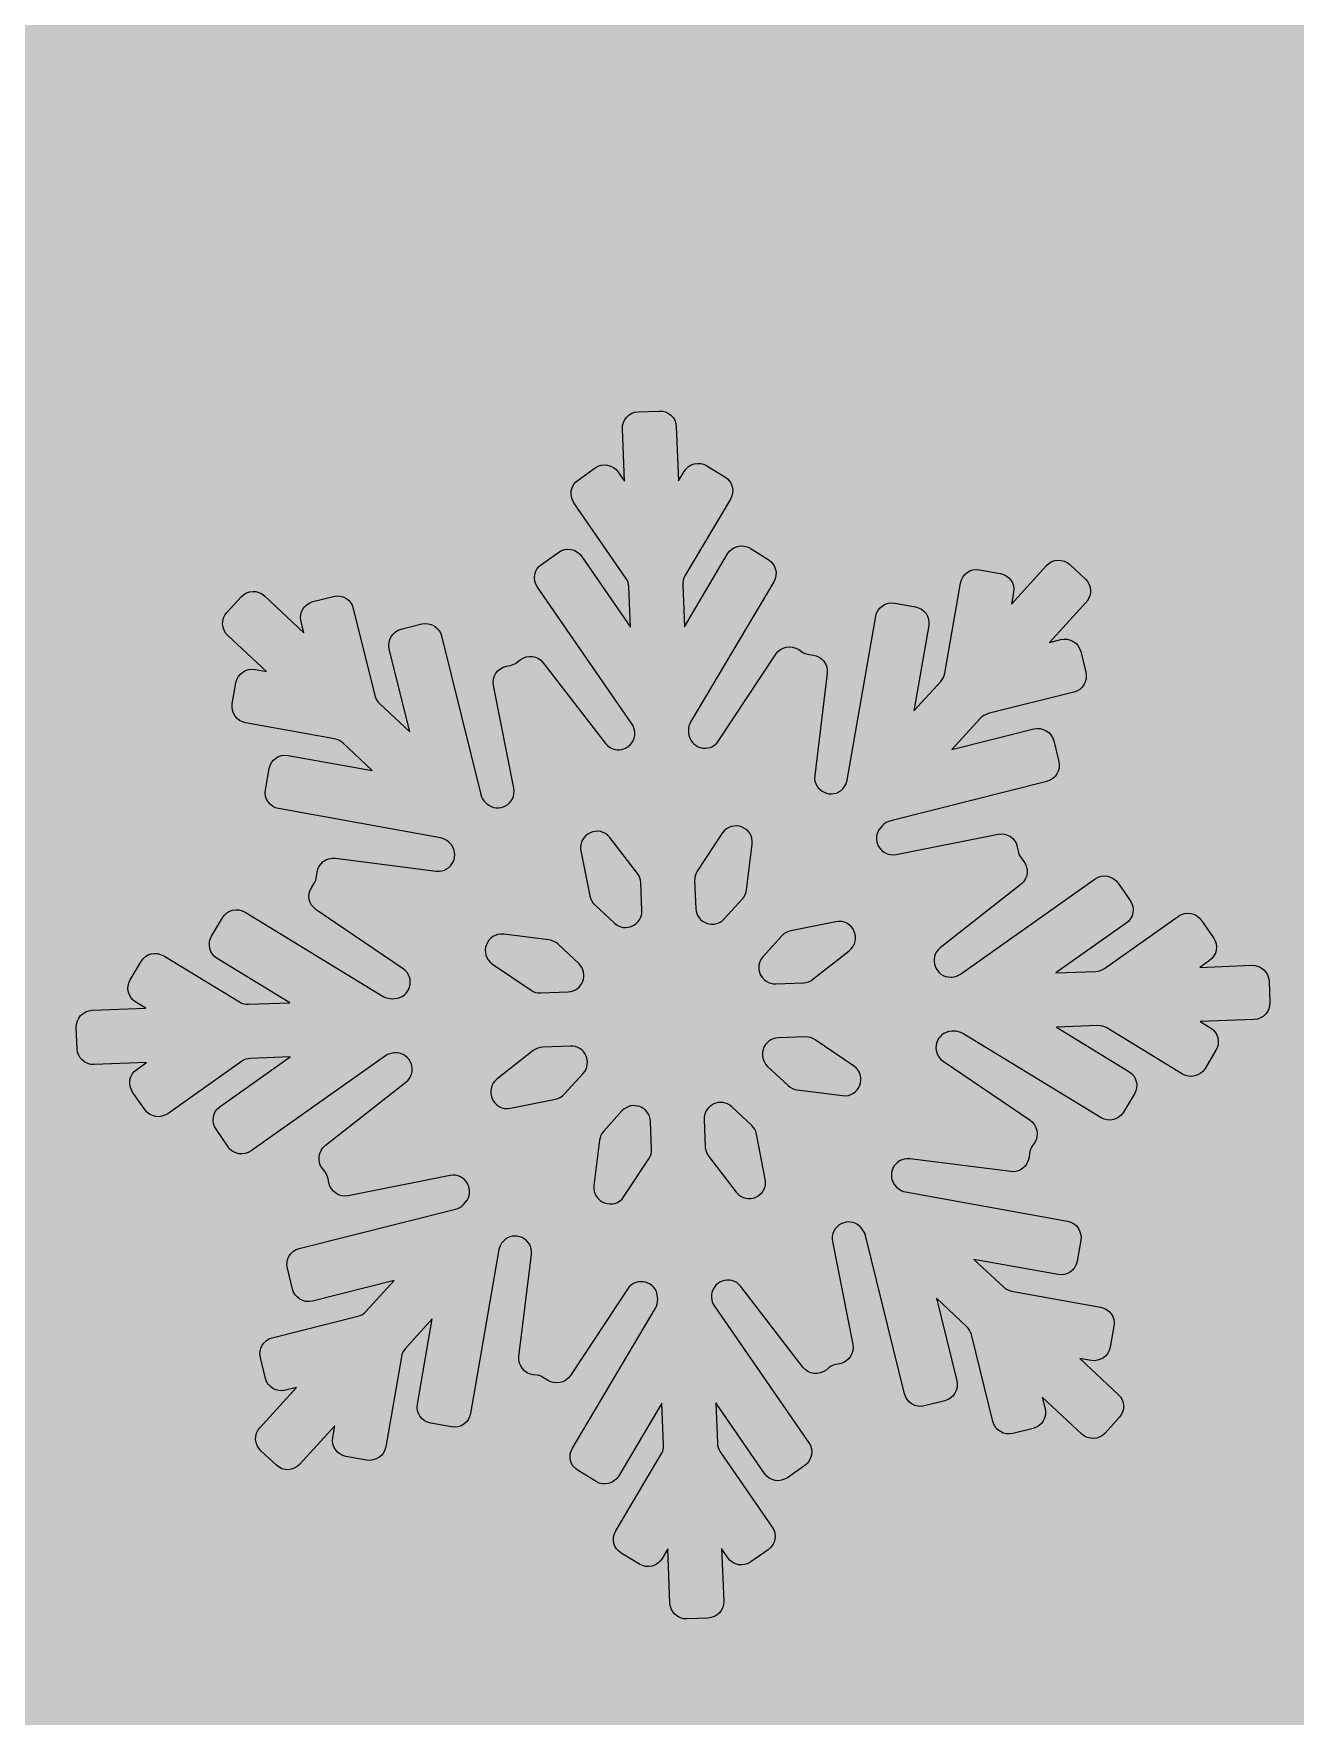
# Model space of a CAD drawing. Header units: millimetres. Extents: x 7 to 184, y -113 to -15.
# Drawn here: x 114.58 to 125.89, y -58.55 to -43.47 of the extents above; entities that cross this region are included whole.
import ezdxf

# ---------------------------------------------------------------- set-up
doc = ezdxf.new("R2010")
doc.units = ezdxf.units.MM
doc.header["$MEASUREMENT"] = 0
doc.layers.add('engraving', color=7, linetype='Continuous')
doc.layers.add('Layer 1', color=7, linetype='Continuous')

msp = doc.modelspace()

# ---------------------------------------------------------------- hatches: boundary and pattern name
at = {"layer": 'Layer 1'}
h = msp.add_hatch(color=2, dxfattribs=at)
h.dxf.hatch_style = 2
edge = h.paths.add_edge_path()
edge.add_spline(control_points=[(180.995, -53.469), (178.767, -48.299), (175.73, -43.788), (171.88, -39.938), (168.03, -36.088), (163.518, -33.05), (158.349, -30.823), (155.446, -29.574), (152.43, -28.675), (149.302, -28.126), (148.522, -26.725), (147.075, -25.741), (145.396, -25.613), (146.901, -24.497), (147.881, -22.714), (147.881, -20.697), (147.881, -17.317), (145.14, -14.576), (141.76, -14.576), (138.38, -14.576), (135.639, -17.317), (135.639, -20.697), (135.639, -22.714), (136.619, -24.497), (138.124, -25.613), (136.445, -25.741), (134.998, -26.725), (134.218, -28.126), (131.089, -28.675), (128.074, -29.574), (125.173, -30.823), (120.001, -33.05), (115.491, -36.088), (111.642, -39.938), (107.792, -43.788), (104.753, -48.299), (102.526, -53.469), (100.299, -58.64), (99.186, -64.169), (99.186, -70.057), (99.186, -75.945), (100.299, -81.476), (102.526, -86.645), (104.753, -91.817), (107.792, -96.327), (111.642, -100.176), (115.491, -104.026), (120.001, -107.066), (125.173, -109.291), (130.342, -111.517), (135.873, -112.632), (141.761, -112.632), (147.648, -112.632), (153.178, -111.517), (158.349, -109.291), (163.518, -107.066), (168.03, -104.026), (171.88, -100.176), (175.73, -96.327), (178.767, -91.817), (180.995, -86.645), (183.221, -81.476), (184.335, -75.945), (184.335, -70.057), (184.335, -64.169), (183.221, -58.64), (180.995, -53.469)], knot_values=[0, 0, 0, 0, 1, 1, 1, 2, 2, 2, 3, 3, 3, 4, 4, 4, 5, 5, 5, 6, 6, 6, 7, 7, 7, 8, 8, 8, 9, 9, 9, 10, 10, 10, 11, 11, 11, 12, 12, 12, 13, 13, 13, 14, 14, 14, 15, 15, 15, 16, 16, 16, 17, 17, 17, 18, 18, 18, 19, 19, 19, 20, 20, 20, 21, 21, 21, 22, 22, 22, 22], degree=3, periodic=1)
edge = h.paths.add_edge_path()
edge.add_spline(control_points=[(137.953, -20.697), (137.953, -18.598), (139.661, -16.89), (141.76, -16.89), (143.86, -16.89), (145.567, -18.598), (145.567, -20.697), (145.567, -22.796), (143.86, -24.504), (141.76, -24.504), (139.661, -24.504), (137.953, -22.796), (137.953, -20.697)], knot_values=[0, 0, 0, 0, 1, 1, 1, 2, 2, 2, 3, 3, 3, 4, 4, 4, 4], degree=3, periodic=1)
edge = h.paths.add_edge_path()
edge.add_spline(control_points=[(158.575, -76.964), (157.631, -79.154), (156.368, -81.06), (154.782, -82.682), (153.197, -84.307), (151.309, -85.589), (149.121, -86.532), (146.93, -87.476), (144.591, -87.947), (142.1, -87.947), (139.609, -87.947), (137.268, -87.476), (135.08, -86.532), (132.89, -85.589), (130.984, -84.307), (129.362, -82.682), (127.738, -81.06), (126.455, -79.154), (125.512, -76.964), (124.567, -74.776), (124.097, -72.435), (124.097, -69.944), (124.097, -67.453), (124.567, -65.114), (125.512, -62.924), (126.455, -60.735), (127.738, -58.847), (129.362, -57.262), (130.984, -55.677), (132.89, -54.414), (135.08, -53.469), (137.268, -52.526), (139.609, -52.053), (142.1, -52.053), (144.591, -52.053), (146.93, -52.526), (149.121, -53.469), (151.309, -54.414), (153.197, -55.677), (154.782, -57.262), (156.368, -58.847), (157.631, -60.735), (158.575, -62.924), (159.518, -65.114), (159.99, -67.453), (159.99, -69.944), (159.99, -72.435), (159.518, -74.776), (158.575, -76.964)], knot_values=[0, 0, 0, 0, 1, 1, 1, 2, 2, 2, 3, 3, 3, 4, 4, 4, 5, 5, 5, 6, 6, 6, 7, 7, 7, 8, 8, 8, 9, 9, 9, 10, 10, 10, 11, 11, 11, 12, 12, 12, 13, 13, 13, 14, 14, 14, 15, 15, 15, 16, 16, 16, 16], degree=3, periodic=1)

# ---------------------------------------------------------------- linework, layer by layer
at = {"layer": 'engraving', "lineweight": 0}
for points, knots in [([(125.655, -51.959), (125.651, -51.878), (125.583, -51.815), (125.502, -51.818), (125.502, -51.818), (125.035, -51.836), (125.035, -51.836), (125.035, -51.836), (125.121, -51.775), (125.121, -51.775), (125.187, -51.729), (125.203, -51.638), (125.157, -51.572), (125.157, -51.572), (125.049, -51.415), (125.049, -51.415), (125.002, -51.347), (124.91, -51.331), (124.843, -51.378), (124.843, -51.378), (124.181, -51.846), (124.181, -51.846), (124.158, -51.862), (124.13, -51.872), (124.102, -51.873), (124.102, -51.873), (123.745, -51.886), (123.745, -51.886), (123.745, -51.886), (124.375, -51.441), (124.375, -51.441), (124.44, -51.395), (124.457, -51.304), (124.411, -51.238), (124.411, -51.238), (124.302, -51.081), (124.302, -51.081), (124.255, -51.014), (124.163, -50.997), (124.096, -51.044), (124.096, -51.044), (122.891, -51.896), (122.891, -51.896), (122.868, -51.912), (122.84, -51.922), (122.812, -51.923), (122.812, -51.923), (122.805, -51.923), (122.805, -51.923), (122.663, -51.928), (122.597, -51.749), (122.708, -51.661), (122.708, -51.661), (123.432, -51.091), (123.432, -51.091), (123.495, -51.042), (123.506, -50.95), (123.457, -50.887), (123.457, -50.887), (123.434, -50.856), (123.434, -50.856), (123.42, -50.838), (123.411, -50.817), (123.406, -50.795), (123.406, -50.795), (123.399, -50.758), (123.399, -50.758), (123.383, -50.679), (123.306, -50.627), (123.226, -50.643), (123.226, -50.643), (122.313, -50.825), (122.313, -50.825), (122.174, -50.852), (122.08, -50.686), (122.176, -50.582), (122.176, -50.582), (122.191, -50.565), (122.191, -50.565), (122.211, -50.544), (122.236, -50.529), (122.264, -50.522), (122.264, -50.522), (123.664, -50.17), (123.664, -50.17), (123.742, -50.151), (123.79, -50.071), (123.771, -49.993), (123.771, -49.993), (123.725, -49.806), (123.725, -49.806), (123.705, -49.728), (123.625, -49.68), (123.546, -49.699), (123.546, -49.699), (122.813, -49.883), (122.813, -49.883), (122.813, -49.883), (123.066, -49.607), (123.066, -49.607), (123.085, -49.585), (123.111, -49.57), (123.139, -49.563), (123.139, -49.563), (123.906, -49.371), (123.906, -49.371), (123.984, -49.351), (124.032, -49.271), (124.013, -49.193), (124.013, -49.193), (123.967, -49.007), (123.967, -49.007), (123.947, -48.928), (123.867, -48.88), (123.788, -48.9), (123.788, -48.9), (123.688, -48.925), (123.688, -48.925), (123.688, -48.925), (124.017, -48.564), (124.017, -48.564), (124.071, -48.505), (124.068, -48.413), (124.009, -48.358), (124.009, -48.358), (123.87, -48.228), (123.87, -48.228), (123.81, -48.172), (123.716, -48.176), (123.661, -48.236), (123.661, -48.236), (123.347, -48.581), (123.347, -48.581), (123.347, -48.581), (123.365, -48.478), (123.365, -48.478), (123.379, -48.398), (123.326, -48.322), (123.246, -48.308), (123.246, -48.308), (123.06, -48.274), (123.06, -48.274), (122.98, -48.26), (122.904, -48.313), (122.89, -48.394), (122.89, -48.394), (122.749, -49.201), (122.749, -49.201), (122.744, -49.229), (122.732, -49.254), (122.713, -49.275), (122.713, -49.275), (122.472, -49.539), (122.472, -49.539), (122.472, -49.539), (122.605, -48.775), (122.605, -48.775), (122.619, -48.696), (122.566, -48.62), (122.486, -48.606), (122.486, -48.606), (122.301, -48.572), (122.301, -48.572), (122.22, -48.558), (122.144, -48.611), (122.13, -48.691), (122.13, -48.691), (121.874, -50.16), (121.874, -50.16), (121.869, -50.187), (121.857, -50.213), (121.838, -50.234), (121.838, -50.234), (121.838, -50.234), (121.838, -50.234), (121.742, -50.339), (121.566, -50.259), (121.584, -50.117), (121.584, -50.117), (121.695, -49.202), (121.695, -49.202), (121.705, -49.122), (121.648, -49.049), (121.568, -49.039), (121.568, -49.039), (121.533, -49.034), (121.533, -49.034), (121.51, -49.031), (121.488, -49.023), (121.469, -49.01), (121.469, -49.01), (121.44, -48.99), (121.44, -48.99), (121.372, -48.945), (121.28, -48.963), (121.235, -49.031), (121.235, -49.031), (120.722, -49.807), (120.722, -49.807), (120.644, -49.926), (120.459, -49.874), (120.453, -49.732), (120.453, -49.732), (120.452, -49.716), (120.452, -49.716), (120.451, -49.687), (120.458, -49.659), (120.473, -49.635), (120.473, -49.635), (121.216, -48.381), (121.216, -48.381), (121.257, -48.312), (121.235, -48.223), (121.166, -48.181), (121.166, -48.181), (121.004, -48.082), (121.004, -48.082), (120.934, -48.04), (120.843, -48.063), (120.802, -48.133), (120.802, -48.133), (120.415, -48.785), (120.415, -48.785), (120.415, -48.785), (120.4, -48.41), (120.4, -48.41), (120.398, -48.381), (120.406, -48.353), (120.42, -48.329), (120.42, -48.329), (120.828, -47.641), (120.828, -47.641), (120.869, -47.572), (120.847, -47.483), (120.778, -47.441), (120.778, -47.441), (120.616, -47.342), (120.616, -47.342), (120.546, -47.3), (120.455, -47.322), (120.413, -47.393), (120.413, -47.393), (120.362, -47.479), (120.362, -47.479), (120.362, -47.479), (120.342, -46.992), (120.342, -46.992), (120.339, -46.911), (120.271, -46.848), (120.19, -46.852), (120.19, -46.852), (120.001, -46.859), (120.001, -46.859), (119.92, -46.862), (119.857, -46.93), (119.86, -47.011), (119.86, -47.011), (119.879, -47.481), (119.879, -47.481), (119.879, -47.481), (119.822, -47.399), (119.822, -47.399), (119.776, -47.331), (119.683, -47.315), (119.617, -47.362), (119.617, -47.362), (119.462, -47.471), (119.462, -47.471), (119.396, -47.518), (119.38, -47.609), (119.426, -47.675), (119.426, -47.675), (119.892, -48.349), (119.892, -48.349), (119.908, -48.372), (119.917, -48.399), (119.918, -48.426), (119.918, -48.426), (119.932, -48.787), (119.932, -48.787), (119.932, -48.787), (119.494, -48.153), (119.494, -48.153), (119.448, -48.086), (119.356, -48.07), (119.289, -48.117), (119.289, -48.117), (119.134, -48.226), (119.134, -48.226), (119.068, -48.272), (119.052, -48.363), (119.098, -48.429), (119.098, -48.429), (119.945, -49.654), (119.945, -49.654), (119.96, -49.677), (119.969, -49.704), (119.971, -49.732), (119.971, -49.732), (119.971, -49.734), (119.971, -49.734), (119.976, -49.877), (119.795, -49.943), (119.708, -49.83), (119.708, -49.83), (119.151, -49.107), (119.151, -49.107), (119.101, -49.042), (119.008, -49.031), (118.944, -49.081), (118.944, -49.081), (118.916, -49.103), (118.916, -49.103), (118.898, -49.117), (118.877, -49.127), (118.854, -49.131), (118.854, -49.131), (118.82, -49.138), (118.82, -49.138), (118.74, -49.154), (118.689, -49.231), (118.704, -49.311), (118.704, -49.311), (118.886, -50.232), (118.886, -50.232), (118.914, -50.372), (118.746, -50.465), (118.642, -50.368), (118.642, -50.368), (118.633, -50.359), (118.633, -50.359), (118.612, -50.34), (118.597, -50.315), (118.591, -50.287), (118.591, -50.287), (118.239, -48.867), (118.239, -48.867), (118.22, -48.788), (118.14, -48.74), (118.061, -48.76), (118.061, -48.76), (117.878, -48.806), (117.878, -48.806), (117.8, -48.826), (117.752, -48.905), (117.771, -48.984), (117.771, -48.984), (117.955, -49.725), (117.955, -49.725), (117.955, -49.725), (117.683, -49.472), (117.683, -49.472), (117.662, -49.452), (117.648, -49.427), (117.641, -49.4), (117.641, -49.4), (117.448, -48.62), (117.448, -48.62), (117.429, -48.542), (117.349, -48.494), (117.27, -48.513), (117.27, -48.513), (117.087, -48.559), (117.087, -48.559), (117.009, -48.579), (116.961, -48.658), (116.98, -48.737), (116.98, -48.737), (117.005, -48.838), (117.005, -48.838), (117.005, -48.838), (116.653, -48.508), (116.653, -48.508), (116.593, -48.452), (116.499, -48.456), (116.444, -48.516), (116.444, -48.516), (116.316, -48.657), (116.316, -48.657), (116.262, -48.716), (116.265, -48.808), (116.324, -48.863), (116.324, -48.863), (116.669, -49.185), (116.669, -49.185), (116.669, -49.185), (116.568, -49.167), (116.568, -49.167), (116.488, -49.153), (116.411, -49.206), (116.397, -49.286), (116.397, -49.286), (116.364, -49.475), (116.364, -49.475), (116.351, -49.555), (116.404, -49.63), (116.483, -49.645), (116.483, -49.645), (117.28, -49.789), (117.28, -49.789), (117.308, -49.794), (117.334, -49.807), (117.354, -49.826), (117.354, -49.826), (117.618, -50.073), (117.618, -50.073), (117.618, -50.073), (116.864, -49.937), (116.864, -49.937), (116.784, -49.922), (116.708, -49.976), (116.694, -50.056), (116.694, -50.056), (116.661, -50.245), (116.661, -50.245), (116.647, -50.324), (116.7, -50.4), (116.779, -50.414), (116.779, -50.414), (118.23, -50.677), (118.23, -50.677), (118.258, -50.682), (118.283, -50.695), (118.304, -50.714), (118.304, -50.714), (118.311, -50.72), (118.311, -50.72), (118.415, -50.818), (118.333, -50.991), (118.192, -50.973), (118.192, -50.973), (117.288, -50.858), (117.288, -50.858), (117.207, -50.848), (117.134, -50.906), (117.124, -50.986), (117.124, -50.986), (117.12, -51.023), (117.12, -51.023), (117.117, -51.046), (117.109, -51.068), (117.096, -51.087), (117.096, -51.087), (117.076, -51.118), (117.076, -51.118), (117.031, -51.185), (117.049, -51.275), (117.116, -51.32), (117.116, -51.32), (117.894, -51.848), (117.894, -51.848), (118.012, -51.928), (117.959, -52.111), (117.818, -52.116), (117.818, -52.116), (117.799, -52.117), (117.799, -52.117), (117.77, -52.118), (117.742, -52.111), (117.717, -52.096), (117.717, -52.096), (116.479, -51.342), (116.479, -51.342), (116.409, -51.299), (116.318, -51.322), (116.277, -51.392), (116.277, -51.392), (116.179, -51.556), (116.179, -51.556), (116.138, -51.625), (116.161, -51.715), (116.229, -51.756), (116.229, -51.756), (116.88, -52.153), (116.88, -52.153), (116.88, -52.153), (116.509, -52.167), (116.509, -52.167), (116.48, -52.168), (116.452, -52.161), (116.427, -52.146), (116.427, -52.146), (115.749, -51.733), (115.749, -51.733), (115.679, -51.69), (115.588, -51.713), (115.546, -51.783), (115.546, -51.783), (115.449, -51.947), (115.449, -51.947), (115.408, -52.016), (115.43, -52.105), (115.499, -52.147), (115.499, -52.147), (115.59, -52.203), (115.59, -52.203), (115.59, -52.203), (115.107, -52.221), (115.107, -52.221), (115.026, -52.225), (114.963, -52.293), (114.966, -52.374), (114.966, -52.374), (114.974, -52.566), (114.974, -52.566), (114.977, -52.647), (115.045, -52.71), (115.126, -52.707), (115.126, -52.707), (115.594, -52.689), (115.594, -52.689), (115.594, -52.689), (115.507, -52.75), (115.507, -52.75), (115.441, -52.796), (115.425, -52.887), (115.471, -52.953), (115.471, -52.953), (115.58, -53.11), (115.58, -53.11), (115.626, -53.178), (115.718, -53.194), (115.785, -53.147), (115.785, -53.147), (116.447, -52.679), (116.447, -52.679), (116.471, -52.663), (116.498, -52.653), (116.526, -52.652), (116.526, -52.652), (116.884, -52.639), (116.884, -52.639), (116.884, -52.639), (116.254, -53.083), (116.254, -53.083), (116.188, -53.13), (116.172, -53.221), (116.218, -53.287), (116.218, -53.287), (116.326, -53.444), (116.326, -53.444), (116.373, -53.511), (116.465, -53.528), (116.532, -53.481), (116.532, -53.481), (117.737, -52.629), (117.737, -52.629), (117.761, -52.613), (117.788, -52.603), (117.816, -52.602), (117.816, -52.602), (117.823, -52.602), (117.823, -52.602), (117.965, -52.597), (118.032, -52.776), (117.92, -52.864), (117.92, -52.864), (117.197, -53.433), (117.197, -53.433), (117.134, -53.483), (117.122, -53.575), (117.171, -53.638), (117.171, -53.638), (117.195, -53.669), (117.195, -53.669), (117.208, -53.687), (117.218, -53.707), (117.222, -53.73), (117.222, -53.73), (117.23, -53.767), (117.23, -53.767), (117.245, -53.846), (117.323, -53.898), (117.402, -53.882), (117.402, -53.882), (118.315, -53.7), (118.315, -53.7), (118.454, -53.673), (118.548, -53.839), (118.452, -53.943), (118.452, -53.943), (118.437, -53.96), (118.437, -53.96), (118.418, -53.981), (118.393, -53.996), (118.365, -54.003), (118.365, -54.003), (116.964, -54.355), (116.964, -54.355), (116.886, -54.374), (116.838, -54.454), (116.858, -54.532), (116.858, -54.532), (116.904, -54.718), (116.904, -54.718), (116.923, -54.797), (117.003, -54.845), (117.082, -54.826), (117.082, -54.826), (117.815, -54.642), (117.815, -54.642), (117.815, -54.642), (117.562, -54.918), (117.562, -54.918), (117.543, -54.94), (117.518, -54.955), (117.49, -54.962), (117.49, -54.962), (116.722, -55.154), (116.722, -55.154), (116.644, -55.174), (116.596, -55.254), (116.616, -55.332), (116.616, -55.332), (116.662, -55.518), (116.662, -55.518), (116.681, -55.597), (116.761, -55.645), (116.84, -55.625), (116.84, -55.625), (116.94, -55.6), (116.94, -55.6), (116.94, -55.6), (116.611, -55.961), (116.611, -55.961), (116.557, -56.02), (116.561, -56.112), (116.62, -56.167), (116.62, -56.167), (116.759, -56.297), (116.759, -56.297), (116.818, -56.353), (116.912, -56.349), (116.967, -56.289), (116.967, -56.289), (117.282, -55.944), (117.282, -55.944), (117.282, -55.944), (117.264, -56.047), (117.264, -56.047), (117.25, -56.127), (117.303, -56.203), (117.382, -56.217), (117.382, -56.217), (117.568, -56.251), (117.568, -56.251), (117.648, -56.265), (117.725, -56.212), (117.739, -56.131), (117.739, -56.131), (117.879, -55.324), (117.879, -55.324), (117.884, -55.296), (117.897, -55.27), (117.916, -55.25), (117.916, -55.25), (118.156, -54.986), (118.156, -54.986), (118.156, -54.986), (118.023, -55.75), (118.023, -55.75), (118.01, -55.829), (118.062, -55.905), (118.142, -55.919), (118.142, -55.919), (118.328, -55.953), (118.328, -55.953), (118.408, -55.967), (118.485, -55.914), (118.498, -55.834), (118.498, -55.834), (118.754, -54.365), (118.754, -54.365), (118.759, -54.337), (118.771, -54.312), (118.79, -54.291), (118.79, -54.291), (118.79, -54.291), (118.79, -54.291), (118.887, -54.186), (119.062, -54.266), (119.045, -54.408), (119.045, -54.408), (118.933, -55.323), (118.933, -55.323), (118.924, -55.403), (118.98, -55.476), (119.061, -55.486), (119.061, -55.486), (119.096, -55.491), (119.096, -55.491), (119.119, -55.493), (119.14, -55.502), (119.16, -55.515), (119.16, -55.515), (119.189, -55.534), (119.189, -55.534), (119.256, -55.58), (119.349, -55.562), (119.394, -55.494), (119.394, -55.494), (119.906, -54.718), (119.906, -54.718), (119.985, -54.599), (120.17, -54.651), (120.175, -54.793), (120.175, -54.793), (120.176, -54.81), (120.176, -54.81), (120.177, -54.838), (120.17, -54.866), (120.156, -54.89), (120.156, -54.89), (119.412, -56.144), (119.412, -56.144), (119.371, -56.213), (119.393, -56.302), (119.462, -56.344), (119.462, -56.344), (119.624, -56.443), (119.624, -56.443), (119.694, -56.485), (119.785, -56.462), (119.827, -56.392), (119.827, -56.392), (120.214, -55.74), (120.214, -55.74), (120.214, -55.74), (120.229, -56.115), (120.229, -56.115), (120.23, -56.143), (120.223, -56.172), (120.208, -56.196), (120.208, -56.196), (119.801, -56.884), (119.801, -56.884), (119.759, -56.953), (119.782, -57.042), (119.85, -57.084), (119.85, -57.084), (120.012, -57.183), (120.012, -57.183), (120.082, -57.225), (120.173, -57.203), (120.215, -57.132), (120.215, -57.132), (120.266, -57.046), (120.266, -57.046), (120.266, -57.046), (120.286, -57.533), (120.286, -57.533), (120.289, -57.614), (120.358, -57.677), (120.438, -57.673), (120.438, -57.673), (120.627, -57.666), (120.627, -57.666), (120.708, -57.663), (120.771, -57.595), (120.768, -57.514), (120.768, -57.514), (120.749, -57.043), (120.749, -57.043), (120.749, -57.043), (120.806, -57.126), (120.806, -57.126), (120.853, -57.194), (120.945, -57.21), (121.012, -57.163), (121.012, -57.163), (121.166, -57.054), (121.166, -57.054), (121.232, -57.007), (121.248, -56.916), (121.202, -56.85), (121.202, -56.85), (120.737, -56.176), (120.737, -56.176), (120.721, -56.153), (120.712, -56.126), (120.711, -56.099), (120.711, -56.099), (120.696, -55.738), (120.696, -55.738), (120.696, -55.738), (121.134, -56.372), (121.134, -56.372), (121.18, -56.439), (121.273, -56.455), (121.34, -56.408), (121.34, -56.408), (121.494, -56.299), (121.494, -56.299), (121.56, -56.252), (121.576, -56.162), (121.53, -56.095), (121.53, -56.095), (120.684, -54.871), (120.684, -54.871), (120.668, -54.848), (120.659, -54.821), (120.658, -54.793), (120.658, -54.793), (120.658, -54.791), (120.658, -54.791), (120.652, -54.648), (120.833, -54.582), (120.921, -54.695), (120.921, -54.695), (121.477, -55.418), (121.477, -55.418), (121.527, -55.483), (121.62, -55.494), (121.685, -55.444), (121.685, -55.444), (121.712, -55.422), (121.712, -55.422), (121.73, -55.408), (121.752, -55.398), (121.774, -55.394), (121.774, -55.394), (121.809, -55.387), (121.809, -55.387), (121.888, -55.371), (121.94, -55.294), (121.924, -55.214), (121.924, -55.214), (121.742, -54.293), (121.742, -54.293), (121.715, -54.153), (121.883, -54.06), (121.987, -54.157), (121.987, -54.157), (121.996, -54.166), (121.996, -54.166), (122.016, -54.185), (122.031, -54.21), (122.038, -54.238), (122.038, -54.238), (122.389, -55.658), (122.389, -55.658), (122.409, -55.736), (122.488, -55.785), (122.567, -55.765), (122.567, -55.765), (122.75, -55.719), (122.75, -55.719), (122.829, -55.699), (122.876, -55.62), (122.857, -55.541), (122.857, -55.541), (122.674, -54.8), (122.674, -54.8), (122.674, -54.8), (122.945, -55.053), (122.945, -55.053), (122.966, -55.073), (122.981, -55.098), (122.987, -55.125), (122.987, -55.125), (123.18, -55.905), (123.18, -55.905), (123.2, -55.984), (123.28, -56.032), (123.359, -56.012), (123.359, -56.012), (123.541, -55.966), (123.541, -55.966), (123.62, -55.946), (123.668, -55.867), (123.648, -55.788), (123.648, -55.788), (123.623, -55.687), (123.623, -55.687), (123.623, -55.687), (123.976, -56.017), (123.976, -56.017), (124.036, -56.073), (124.129, -56.069), (124.185, -56.009), (124.185, -56.009), (124.313, -55.868), (124.313, -55.868), (124.367, -55.809), (124.363, -55.717), (124.304, -55.662), (124.304, -55.662), (123.96, -55.34), (123.96, -55.34), (123.96, -55.34), (124.06, -55.358), (124.06, -55.358), (124.14, -55.372), (124.217, -55.319), (124.231, -55.239), (124.231, -55.239), (124.264, -55.05), (124.264, -55.05), (124.278, -54.97), (124.225, -54.894), (124.145, -54.88), (124.145, -54.88), (123.348, -54.736), (123.348, -54.736), (123.32, -54.731), (123.295, -54.718), (123.274, -54.699), (123.274, -54.699), (123.01, -54.452), (123.01, -54.452), (123.01, -54.452), (123.764, -54.588), (123.764, -54.588), (123.844, -54.603), (123.921, -54.549), (123.935, -54.469), (123.935, -54.469), (123.968, -54.28), (123.968, -54.28), (123.982, -54.201), (123.929, -54.125), (123.849, -54.111), (123.849, -54.111), (122.398, -53.848), (122.398, -53.848), (122.371, -53.843), (122.345, -53.83), (122.324, -53.811), (122.324, -53.811), (122.317, -53.804), (122.317, -53.804), (122.213, -53.707), (122.295, -53.534), (122.436, -53.552), (122.436, -53.552), (123.34, -53.666), (123.34, -53.666), (123.421, -53.677), (123.494, -53.619), (123.504, -53.539), (123.504, -53.539), (123.509, -53.501), (123.509, -53.501), (123.512, -53.479), (123.52, -53.457), (123.532, -53.438), (123.532, -53.438), (123.553, -53.407), (123.553, -53.407), (123.597, -53.34), (123.579, -53.25), (123.513, -53.205), (123.513, -53.205), (122.734, -52.677), (122.734, -52.677), (122.617, -52.597), (122.669, -52.414), (122.811, -52.409), (122.811, -52.409), (122.829, -52.408), (122.829, -52.408), (122.858, -52.407), (122.886, -52.414), (122.911, -52.429), (122.911, -52.429), (124.149, -53.183), (124.149, -53.183), (124.219, -53.226), (124.31, -53.203), (124.352, -53.133), (124.352, -53.133), (124.449, -52.969), (124.449, -52.969), (124.49, -52.9), (124.468, -52.81), (124.399, -52.769), (124.399, -52.769), (123.749, -52.372), (123.749, -52.372), (123.749, -52.372), (124.119, -52.358), (124.119, -52.358), (124.148, -52.357), (124.177, -52.364), (124.201, -52.379), (124.201, -52.379), (124.879, -52.792), (124.879, -52.792), (124.949, -52.835), (125.04, -52.812), (125.082, -52.742), (125.082, -52.742), (125.179, -52.578), (125.179, -52.578), (125.22, -52.509), (125.198, -52.419), (125.129, -52.377), (125.129, -52.377), (125.039, -52.322), (125.039, -52.322), (125.039, -52.322), (125.521, -52.304), (125.521, -52.304), (125.602, -52.3), (125.665, -52.232), (125.662, -52.151), (125.662, -52.151), (125.655, -51.959), (125.655, -51.959)], [0, 0, 0, 0, 1, 1, 1, 2, 2, 2, 3, 3, 3, 4, 4, 4, 5, 5, 5, 6, 6, 6, 7, 7, 7, 8, 8, 8, 9, 9, 9, 10, 10, 10, 11, 11, 11, 12, 12, 12, 13, 13, 13, 14, 14, 14, 15, 15, 15, 16, 16, 16, 17, 17, 17, 18, 18, 18, 19, 19, 19, 20, 20, 20, 21, 21, 21, 22, 22, 22, 23, 23, 23, 24, 24, 24, 25, 25, 25, 26, 26, 26, 27, 27, 27, 28, 28, 28, 29, 29, 29, 30, 30, 30, 31, 31, 31, 32, 32, 32, 33, 33, 33, 34, 34, 34, 35, 35, 35, 36, 36, 36, 37, 37, 37, 38, 38, 38, 39, 39, 39, 40, 40, 40, 41, 41, 41, 42, 42, 42, 43, 43, 43, 44, 44, 44, 45, 45, 45, 46, 46, 46, 47, 47, 47, 48, 48, 48, 49, 49, 49, 50, 50, 50, 51, 51, 51, 52, 52, 52, 53, 53, 53, 54, 54, 54, 55, 55, 55, 56, 56, 56, 57, 57, 57, 58, 58, 58, 59, 59, 59, 60, 60, 60, 61, 61, 61, 62, 62, 62, 63, 63, 63, 64, 64, 64, 65, 65, 65, 66, 66, 66, 67, 67, 67, 68, 68, 68, 69, 69, 69, 70, 70, 70, 71, 71, 71, 72, 72, 72, 73, 73, 73, 74, 74, 74, 75, 75, 75, 76, 76, 76, 77, 77, 77, 78, 78, 78, 79, 79, 79, 80, 80, 80, 81, 81, 81, 82, 82, 82, 83, 83, 83, 84, 84, 84, 85, 85, 85, 86, 86, 86, 87, 87, 87, 88, 88, 88, 89, 89, 89, 90, 90, 90, 91, 91, 91, 92, 92, 92, 93, 93, 93, 94, 94, 94, 95, 95, 95, 96, 96, 96, 97, 97, 97, 98, 98, 98, 99, 99, 99, 100, 100, 100, 101, 101, 101, 102, 102, 102, 103, 103, 103, 104, 104, 104, 105, 105, 105, 106, 106, 106, 107, 107, 107, 108, 108, 108, 109, 109, 109, 110, 110, 110, 111, 111, 111, 112, 112, 112, 113, 113, 113, 114, 114, 114, 115, 115, 115, 116, 116, 116, 117, 117, 117, 118, 118, 118, 119, 119, 119, 120, 120, 120, 121, 121, 121, 122, 122, 122, 123, 123, 123, 124, 124, 124, 125, 125, 125, 126, 126, 126, 127, 127, 127, 128, 128, 128, 129, 129, 129, 130, 130, 130, 131, 131, 131, 132, 132, 132, 133, 133, 133, 134, 134, 134, 135, 135, 135, 136, 136, 136, 137, 137, 137, 138, 138, 138, 139, 139, 139, 140, 140, 140, 141, 141, 141, 142, 142, 142, 143, 143, 143, 144, 144, 144, 145, 145, 145, 146, 146, 146, 147, 147, 147, 148, 148, 148, 149, 149, 149, 150, 150, 150, 151, 151, 151, 152, 152, 152, 153, 153, 153, 154, 154, 154, 155, 155, 155, 156, 156, 156, 157, 157, 157, 158, 158, 158, 159, 159, 159, 160, 160, 160, 161, 161, 161, 162, 162, 162, 163, 163, 163, 164, 164, 164, 165, 165, 165, 166, 166, 166, 167, 167, 167, 168, 168, 168, 169, 169, 169, 170, 170, 170, 171, 171, 171, 172, 172, 172, 173, 173, 173, 174, 174, 174, 175, 175, 175, 176, 176, 176, 177, 177, 177, 178, 178, 178, 179, 179, 179, 180, 180, 180, 181, 181, 181, 182, 182, 182, 183, 183, 183, 184, 184, 184, 185, 185, 185, 186, 186, 186, 187, 187, 187, 188, 188, 188, 189, 189, 189, 190, 190, 190, 191, 191, 191, 192, 192, 192, 193, 193, 193, 194, 194, 194, 195, 195, 195, 196, 196, 196, 197, 197, 197, 198, 198, 198, 199, 199, 199, 200, 200, 200, 201, 201, 201, 202, 202, 202, 203, 203, 203, 204, 204, 204, 205, 205, 205, 206, 206, 206, 207, 207, 207, 208, 208, 208, 209, 209, 209, 210, 210, 210, 211, 211, 211, 212, 212, 212, 213, 213, 213, 214, 214, 214, 215, 215, 215, 216, 216, 216, 217, 217, 217, 218, 218, 218, 219, 219, 219, 220, 220, 220, 221, 221, 221, 222, 222, 222, 223, 223, 223, 224, 224, 224, 225, 225, 225, 226, 226, 226, 227, 227, 227, 228, 228, 228, 229, 229, 229, 230, 230, 230, 231, 231, 231, 232, 232, 232, 233, 233, 233, 234, 234, 234, 235, 235, 235, 236, 236, 236, 237, 237, 237, 238, 238, 238, 239, 239, 239, 240, 240, 240, 241, 241, 241, 242, 242, 242, 243, 243, 243, 244, 244, 244, 245, 245, 245, 246, 246, 246, 247, 247, 247, 248, 248, 248, 249, 249, 249, 250, 250, 250, 251, 251, 251, 252, 252, 252, 253, 253, 253, 254, 254, 254, 255, 255, 255, 256, 256, 256, 257, 257, 257, 258, 258, 258, 259, 259, 259, 260, 260, 260, 261, 261, 261, 262, 262, 262, 263, 263, 263, 264, 264, 264, 265, 265, 265, 266, 266, 266, 267, 267, 267, 268, 268, 268, 269, 269, 269, 270, 270, 270, 271, 271, 271, 272, 272, 272, 273, 273, 273, 274, 274, 274, 275, 275, 275, 276, 276, 276, 277, 277, 277, 278, 278, 278, 279, 279, 279, 280, 280, 280, 281, 281, 281, 282, 282, 282, 283, 283, 283, 284, 284, 284, 285, 285, 285, 286, 286, 286, 287, 287, 287, 288, 288, 288, 289, 289, 289, 290, 290, 290, 291, 291, 291, 292, 292, 292, 293, 293, 293, 294, 294, 294, 295, 295, 295, 296, 296, 296, 297, 297, 297, 298, 298, 298, 299, 299, 299, 300, 300, 300, 301, 301, 301, 302, 302, 302, 303, 303, 303, 304, 304, 304, 305, 305, 305, 306, 306, 306, 307, 307, 307, 308, 308, 308, 309, 309, 309, 310, 310, 310, 311, 311, 311, 312, 312, 312, 313, 313, 313, 314, 314, 314, 315, 315, 315, 316, 316, 316, 317, 317, 317, 318, 318, 318, 319, 319, 319, 320, 320, 320, 321, 321, 321, 322, 322, 322, 323, 323, 323, 324, 324, 324, 325, 325, 325, 326, 326, 326, 327, 327, 327, 328, 328, 328, 329, 329, 329, 330, 330, 330, 331, 331, 331, 332, 332, 332, 333, 333, 333, 334, 334, 334, 335, 335, 335, 336, 336, 336, 336]), ([(119.748, -50.674), (119.748, -50.674), (119.995, -50.994), (119.995, -50.994), (120.013, -51.018), (120.024, -51.047), (120.025, -51.078), (120.025, -51.078), (120.035, -51.326), (120.035, -51.326), (120.04, -51.457), (119.884, -51.529), (119.788, -51.439), (119.788, -51.439), (119.611, -51.274), (119.611, -51.274), (119.589, -51.253), (119.573, -51.225), (119.567, -51.195), (119.567, -51.195), (119.488, -50.792), (119.488, -50.792), (119.458, -50.64), (119.654, -50.552), (119.748, -50.674)], [0, 0, 0, 0, 1, 1, 1, 2, 2, 2, 3, 3, 3, 4, 4, 4, 5, 5, 5, 6, 6, 6, 7, 7, 7, 8, 8, 8, 8]), ([(120.517, -51.309), (120.517, -51.309), (120.507, -51.061), (120.507, -51.061), (120.506, -51.03), (120.514, -50.999), (120.531, -50.974), (120.531, -50.974), (120.755, -50.635), (120.755, -50.635), (120.84, -50.506), (121.042, -50.58), (121.023, -50.734), (121.023, -50.734), (120.973, -51.141), (120.973, -51.141), (120.97, -51.171), (120.957, -51.199), (120.936, -51.222), (120.936, -51.222), (120.772, -51.402), (120.772, -51.402), (120.684, -51.499), (120.522, -51.44), (120.517, -51.309)], [0, 0, 0, 0, 1, 1, 1, 2, 2, 2, 3, 3, 3, 4, 4, 4, 5, 5, 5, 6, 6, 6, 7, 7, 7, 8, 8, 8, 8]), ([(121.12, -51.738), (121.12, -51.738), (121.29, -51.553), (121.29, -51.553), (121.311, -51.53), (121.339, -51.514), (121.369, -51.508), (121.369, -51.508), (121.773, -51.427), (121.773, -51.427), (121.924, -51.397), (122.014, -51.591), (121.892, -51.687), (121.892, -51.687), (121.567, -51.943), (121.567, -51.943), (121.543, -51.962), (121.513, -51.973), (121.482, -51.974), (121.482, -51.974), (121.235, -51.984), (121.235, -51.984), (121.104, -51.989), (121.033, -51.834), (121.12, -51.738)], [0, 0, 0, 0, 1, 1, 1, 2, 2, 2, 3, 3, 3, 4, 4, 4, 5, 5, 5, 6, 6, 6, 7, 7, 7, 8, 8, 8, 8]), ([(119.041, -52.04), (119.041, -52.04), (118.696, -51.807), (118.696, -51.807), (118.568, -51.72), (118.644, -51.52), (118.797, -51.54), (118.797, -51.54), (119.201, -51.591), (119.201, -51.591), (119.232, -51.595), (119.261, -51.608), (119.283, -51.629), (119.283, -51.629), (119.468, -51.802), (119.468, -51.802), (119.563, -51.891), (119.503, -52.051), (119.373, -52.056), (119.373, -52.056), (119.129, -52.065), (119.129, -52.065), (119.097, -52.067), (119.066, -52.058), (119.041, -52.04)], [0, 0, 0, 0, 1, 1, 1, 2, 2, 2, 3, 3, 3, 4, 4, 4, 5, 5, 5, 6, 6, 6, 7, 7, 7, 8, 8, 8, 8]), ([(121.588, -52.485), (121.588, -52.485), (121.932, -52.718), (121.932, -52.718), (122.06, -52.805), (121.985, -53.005), (121.831, -52.985), (121.831, -52.985), (121.427, -52.934), (121.427, -52.934), (121.396, -52.93), (121.368, -52.917), (121.345, -52.896), (121.345, -52.896), (121.161, -52.723), (121.161, -52.723), (121.065, -52.634), (121.125, -52.474), (121.255, -52.469), (121.255, -52.469), (121.5, -52.459), (121.5, -52.459), (121.531, -52.458), (121.562, -52.467), (121.588, -52.485)], [0, 0, 0, 0, 1, 1, 1, 2, 2, 2, 3, 3, 3, 4, 4, 4, 5, 5, 5, 6, 6, 6, 7, 7, 7, 8, 8, 8, 8]), ([(119.508, -52.787), (119.508, -52.787), (119.339, -52.972), (119.339, -52.972), (119.318, -52.995), (119.29, -53.011), (119.259, -53.017), (119.259, -53.017), (118.856, -53.098), (118.856, -53.098), (118.704, -53.128), (118.615, -52.934), (118.736, -52.838), (118.736, -52.838), (119.061, -52.582), (119.061, -52.582), (119.086, -52.563), (119.116, -52.552), (119.146, -52.551), (119.146, -52.551), (119.394, -52.541), (119.394, -52.541), (119.524, -52.536), (119.596, -52.691), (119.508, -52.787)], [0, 0, 0, 0, 1, 1, 1, 2, 2, 2, 3, 3, 3, 4, 4, 4, 5, 5, 5, 6, 6, 6, 7, 7, 7, 8, 8, 8, 8]), ([(120.111, -53.216), (120.111, -53.216), (120.122, -53.464), (120.122, -53.464), (120.123, -53.495), (120.114, -53.526), (120.097, -53.551), (120.097, -53.551), (119.874, -53.89), (119.874, -53.89), (119.788, -54.019), (119.587, -53.945), (119.605, -53.791), (119.605, -53.791), (119.655, -53.384), (119.655, -53.384), (119.659, -53.354), (119.672, -53.326), (119.692, -53.303), (119.692, -53.303), (119.856, -53.123), (119.856, -53.123), (119.945, -53.026), (120.106, -53.085), (120.111, -53.216)], [0, 0, 0, 0, 1, 1, 1, 2, 2, 2, 3, 3, 3, 4, 4, 4, 5, 5, 5, 6, 6, 6, 7, 7, 7, 8, 8, 8, 8]), ([(120.88, -53.85), (120.88, -53.85), (120.634, -53.531), (120.634, -53.531), (120.615, -53.507), (120.605, -53.477), (120.603, -53.447), (120.603, -53.447), (120.593, -53.199), (120.593, -53.199), (120.588, -53.068), (120.744, -52.996), (120.84, -53.086), (120.84, -53.086), (121.017, -53.251), (121.017, -53.251), (121.04, -53.272), (121.055, -53.3), (121.061, -53.33), (121.061, -53.33), (121.14, -53.733), (121.14, -53.733), (121.17, -53.885), (120.975, -53.973), (120.88, -53.85)], [0, 0, 0, 0, 1, 1, 1, 2, 2, 2, 3, 3, 3, 4, 4, 4, 5, 5, 5, 6, 6, 6, 7, 7, 7, 8, 8, 8, 8])]:
    msp.add_open_spline(points, degree=3, knots=knots, dxfattribs=at)
at = {"layer": 'Layer 1', "lineweight": 0}
for points, knots in [([(180.995, -53.469), (178.767, -48.299), (175.73, -43.788), (171.88, -39.938), (168.03, -36.088), (163.518, -33.05), (158.349, -30.823), (155.446, -29.574), (152.43, -28.675), (149.302, -28.126), (148.522, -26.725), (147.075, -25.741), (145.396, -25.613), (146.901, -24.497), (147.881, -22.714), (147.881, -20.697), (147.881, -17.317), (145.14, -14.576), (141.76, -14.576), (138.38, -14.576), (135.639, -17.317), (135.639, -20.697), (135.639, -22.714), (136.619, -24.497), (138.124, -25.613), (136.445, -25.741), (134.998, -26.725), (134.218, -28.126), (131.089, -28.675), (128.074, -29.574), (125.173, -30.823), (120.001, -33.05), (115.491, -36.088), (111.642, -39.938), (107.792, -43.788), (104.753, -48.299), (102.526, -53.469), (100.299, -58.64), (99.186, -64.169), (99.186, -70.057), (99.186, -75.945), (100.299, -81.476), (102.526, -86.645), (104.753, -91.817), (107.792, -96.327), (111.642, -100.176), (115.491, -104.026), (120.001, -107.066), (125.173, -109.291), (130.342, -111.517), (135.873, -112.632), (141.761, -112.632), (147.648, -112.632), (153.178, -111.517), (158.349, -109.291), (163.518, -107.066), (168.03, -104.026), (171.88, -100.176), (175.73, -96.327), (178.767, -91.817), (180.995, -86.645), (183.221, -81.476), (184.335, -75.945), (184.335, -70.057), (184.335, -64.169), (183.221, -58.64), (180.995, -53.469)], [0, 0, 0, 0, 1, 1, 1, 2, 2, 2, 3, 3, 3, 4, 4, 4, 5, 5, 5, 6, 6, 6, 7, 7, 7, 8, 8, 8, 9, 9, 9, 10, 10, 10, 11, 11, 11, 12, 12, 12, 13, 13, 13, 14, 14, 14, 15, 15, 15, 16, 16, 16, 17, 17, 17, 18, 18, 18, 19, 19, 19, 20, 20, 20, 21, 21, 21, 22, 22, 22, 22]), ([(158.575, -76.964), (157.631, -79.154), (156.368, -81.06), (154.782, -82.682), (153.197, -84.307), (151.309, -85.589), (149.121, -86.532), (146.93, -87.476), (144.591, -87.947), (142.1, -87.947), (139.609, -87.947), (137.268, -87.476), (135.08, -86.532), (132.89, -85.589), (130.984, -84.307), (129.362, -82.682), (127.738, -81.06), (126.455, -79.154), (125.512, -76.964), (124.567, -74.776), (124.097, -72.435), (124.097, -69.944), (124.097, -67.453), (124.567, -65.114), (125.512, -62.924), (126.455, -60.735), (127.738, -58.847), (129.362, -57.262), (130.984, -55.677), (132.89, -54.414), (135.08, -53.469), (137.268, -52.526), (139.609, -52.053), (142.1, -52.053), (144.591, -52.053), (146.93, -52.526), (149.121, -53.469), (151.309, -54.414), (153.197, -55.677), (154.782, -57.262), (156.368, -58.847), (157.631, -60.735), (158.575, -62.924), (159.518, -65.114), (159.99, -67.453), (159.99, -69.944), (159.99, -72.435), (159.518, -74.776), (158.575, -76.964)], [0, 0, 0, 0, 1, 1, 1, 2, 2, 2, 3, 3, 3, 4, 4, 4, 5, 5, 5, 6, 6, 6, 7, 7, 7, 8, 8, 8, 9, 9, 9, 10, 10, 10, 11, 11, 11, 12, 12, 12, 13, 13, 13, 14, 14, 14, 15, 15, 15, 16, 16, 16, 16])]:
    msp.add_open_spline(points, degree=3, knots=knots, dxfattribs=at)

doc.saveas('drawing.dxf')
